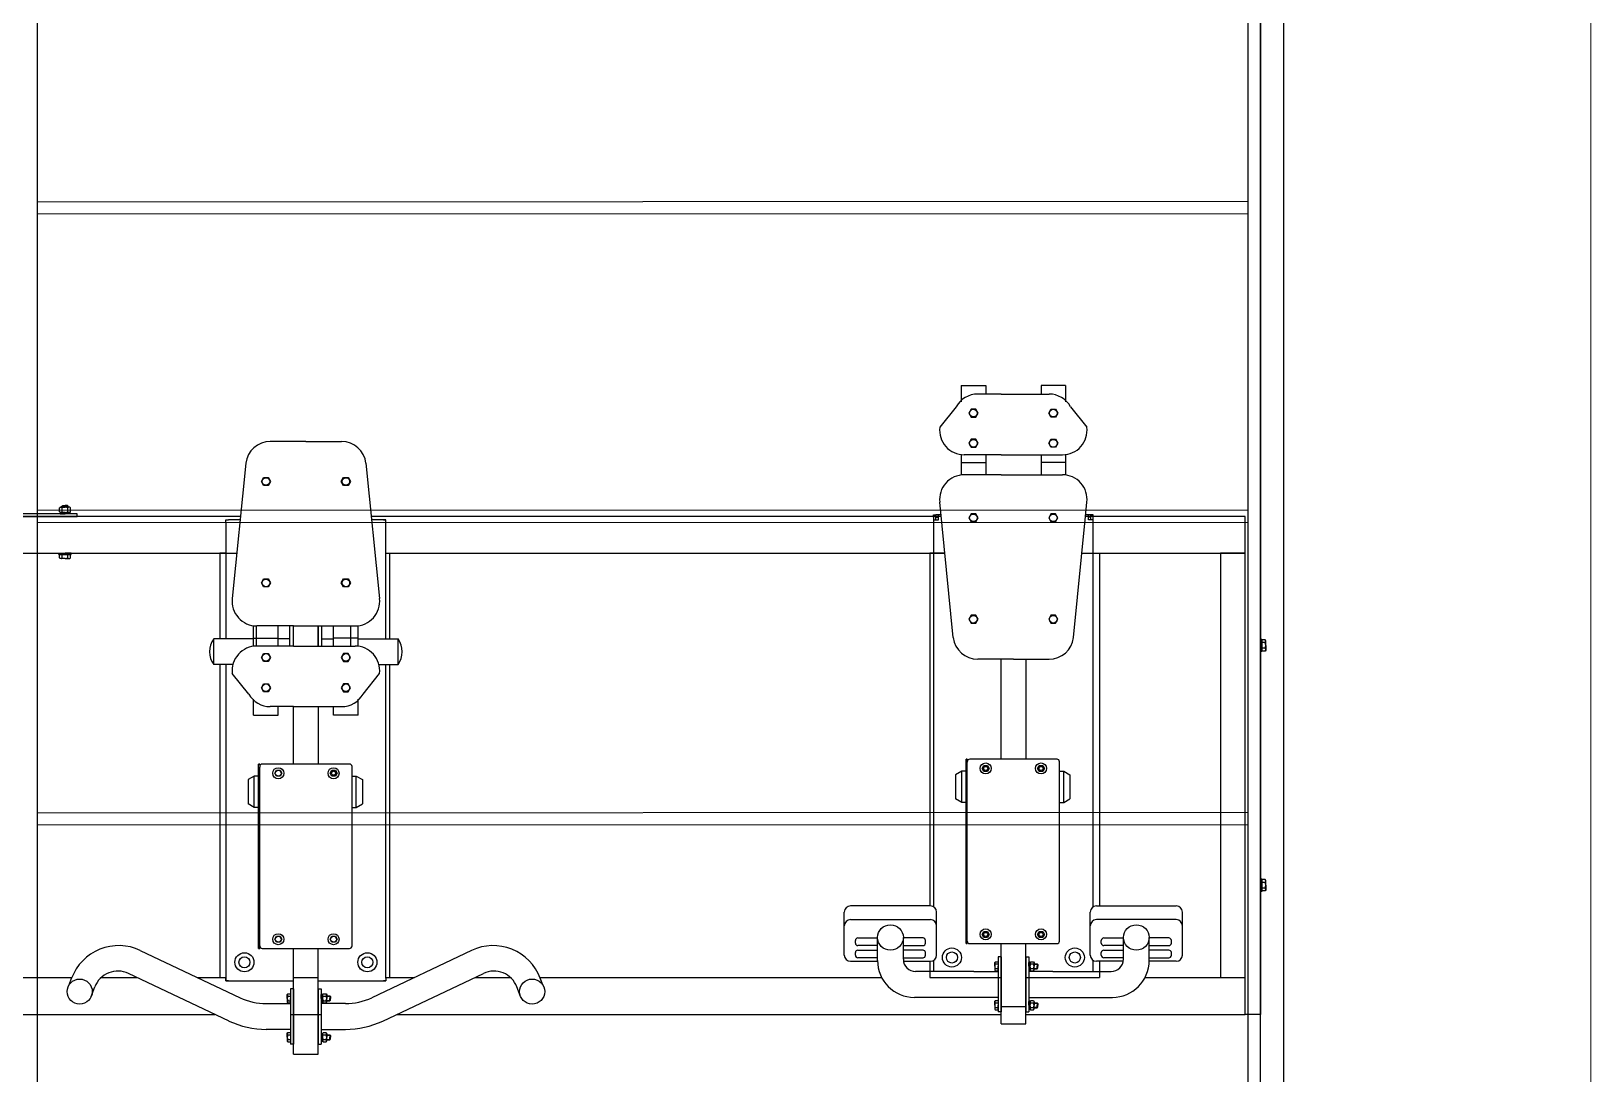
# Model space of a CAD drawing. Header units: millimetres. Extents: x -4421 to 3887, y -3652 to 2555.
# Drawn here: x 1350 to 3887, y -1409 to 287 of the extents above; entities that cross this region are included whole.
import ezdxf

# ---------------------------------------------------------------- set-up
doc = ezdxf.new("R2010")
doc.units = ezdxf.units.MM
doc.layers.add('DIKOM_ЗОНА', color=80, linetype='Continuous')
doc.layers.add('DIKOM_ОБЪЕКТ', color=7, linetype='Continuous')

msp = doc.modelspace()

# ---------------------------------------------------------------- linework, layer by layer
at = {"layer": 'DIKOM_ЗОНА', "color": 3, "lineweight": 15}
msp.add_lwpolyline([(-2687.7, -2559), (3386.7, -2559, 0.414214), (3886.7, -2059), (3886.7, 2055, 0.414214), (3386.7, 2555), (-2687.7, 2555, 0.414214), (-3187.7, 2055), (-3187.7, -2059, 0.414214)], format="xyb", close=True, dxfattribs=at)
at = {"layer": 'DIKOM_ОБЪЕКТ'}
for p, q in [((3386.7, 2055), (3386.7, -2058.8)), ((1359.5, -1964.6), (1359.5, 1960.8)), ((3329.5, -1964.6), (3329.5, 1965.1)), ((3349.5, -1964.6), (3349.5, 1959.4)), ((3349.5, 1307.4), (3349.5, -1312.6)), ((1359.5, 9.4), (3329.5, 10.3)), ((1359.5, -10.6), (3329.5, -9.7)), ((2862.3, -289.8), (2902.3, -289.8)), ((2862.3, -289.8), (2862.3, -316.1)), ((2862.3, -289.8), (2862.3, -314.1)), ((2927.3, -303.6), (2889.3, -303.6)), ((2902.3, -289.8), (2902.3, -303.6)), ((2902.3, -289.8), (2902.3, -303.6)), ((2927.3, -303.6), (3005.3, -303.6)), ((3032.3, -289.8), (2992.3, -289.8)), ((2992.3, -289.8), (2992.3, -303.6)), ((2992.3, -289.8), (2992.3, -303.6)), ((3032.3, -289.8), (3032.3, -316.1)), ((3032.3, -289.8), (3032.3, -314.1)), ((2854.3, -324.2), (2827.6, -357.5)), ((2878.5, -328), (2874.8, -334.5)), ((2886, -328), (2878.5, -328)), ((2889.8, -334.5), (2886, -328)), ((3004.8, -334.5), (3008.5, -328)), ((3008.5, -328), (3016, -328)), ((3016, -328), (3019.8, -334.5)), ((3040.3, -324.2), (3067, -357.5)), ((2874.8, -334.5), (2878.5, -341)), ((2878.5, -341), (2886, -341)), ((2886, -341), (2889.8, -334.5)), ((3008.5, -341), (3004.8, -334.5)), ((3016, -341), (3008.5, -341)), ((3019.8, -334.5), (3016, -341)), ((2878.5, -377.2), (2874.8, -383.7)), ((2886, -377.2), (2878.5, -377.2)), ((2889.8, -383.7), (2886, -377.2)), ((3004.8, -383.7), (3008.5, -377.2)), ((3008.5, -377.2), (3016, -377.2)), ((3016, -377.2), (3019.8, -383.7)), ((1796.4, -380.8), (1738.4, -380.8)), ((1796.4, -380.8), (1854.4, -380.8)), ((2862.3, -401.9), (2862.3, -435.2)), ((2927.3, -402.3), (2867.3, -402.3)), ((2874.8, -383.7), (2878.5, -390.2)), ((2878.5, -390.2), (2886, -390.2)), ((2886, -390.2), (2889.8, -383.7)), ((2902.3, -402.3), (2902.3, -434.9)), ((2902.3, -402.3), (2902.3, -434.9)), ((2927.3, -402.3), (3027.2, -402.3)), ((2992.3, -402.3), (2992.3, -434.9)), ((2992.3, -402.3), (2992.3, -434.9)), ((3008.5, -390.2), (3004.8, -383.7)), ((3016, -390.2), (3008.5, -390.2)), ((3019.8, -383.7), (3016, -390.2)), ((3032.3, -401.9), (3032.3, -435.2)), ((1698.7, -416.1), (1676.7, -636.1)), ((1894.1, -416.1), (1916.1, -636.1)), ((2862.3, -414.9), (2902.3, -414.9)), ((3032.3, -414.9), (2992.3, -414.9)), ((1723.9, -445.8), (1727.6, -439.3)), ((1727.6, -452.3), (1723.9, -445.8)), ((1727.6, -439.3), (1735.1, -439.3)), ((1735.1, -452.3), (1727.6, -452.3)), ((1735.1, -439.3), (1738.9, -445.8)), ((1738.9, -445.8), (1735.1, -452.3)), ((1853.9, -445.8), (1857.6, -439.3)), ((1857.6, -452.3), (1853.9, -445.8)), ((1857.6, -439.3), (1865.1, -439.3)), ((1865.1, -452.3), (1857.6, -452.3)), ((1865.1, -439.3), (1868.9, -445.8)), ((1868.9, -445.8), (1865.1, -452.3)), ((2927.3, -434.9), (2867.3, -434.9)), ((2927.3, -434.9), (3027.2, -434.9)), ((2849.5, -699.6), (2827.6, -479.6)), ((3064.7, -502.6), (3067, -479.6)), ((1690, -502.6), (349.5, -502.6)), ((1424.5, -498.6), (1299.5, -498.6)), ((1299.5, -502.6), (1424.5, -502.6)), ((1359.5, -492.6), (3329.7, -491.7)), ((1395.3, -488.8), (1397.2, -487.7)), ((1395.3, -494.9), (1395.3, -488.8)), ((1397.2, -496.1), (1395.3, -494.9)), ((1404.5, -496.1), (1396.9, -496.1)), ((1396.9, -496.1), (1396.9, -498.6)), ((1396.9, -498.6), (1404.5, -498.6)), ((1397.2, -487.7), (1404.5, -487.7)), ((1404.5, -496.1), (1397.2, -496.1)), ((1399.5, -486.1), (1401, -484.6)), ((1399.5, -487.7), (1399.5, -486.1)), ((1399.5, -486.1), (1404.5, -486.1)), ((1399.9, -494.9), (1399.9, -488.8)), ((1400.3, -487.7), (1400.3, -485.2)), ((1401, -484.6), (1404.5, -484.6)), ((1404, -496.1), (1403.1, -498.6)), ((1408, -484.6), (1404.5, -484.6)), ((1409.5, -486.1), (1404.5, -486.1)), ((1411.8, -487.7), (1404.5, -487.7)), ((1404.5, -496.1), (1412.1, -496.1)), ((1404.5, -496.1), (1411.8, -496.1)), ((1412.1, -498.6), (1404.5, -498.6)), ((1405, -498.6), (1405.9, -496.1)), ((1409.5, -486.1), (1408, -484.6)), ((1408.7, -487.7), (1408.7, -485.2)), ((1409.1, -494.9), (1409.1, -488.8)), ((1409.5, -487.7), (1409.5, -486.1)), ((1413.7, -488.8), (1411.8, -487.7)), ((1411.8, -496.1), (1413.7, -494.9)), ((1412.1, -496.1), (1412.1, -498.6)), ((1413.7, -494.9), (1413.7, -488.8)), ((1424.5, -502.6), (1424.5, -498.6)), ((2829.9, -502.6), (1902.8, -502.6)), ((2817.3, -504.1), (2817.3, -500.1)), ((2817.3, -500.1), (2821.3, -500.1)), ((2817.3, -504.1), (2817.3, -693.8)), ((2821.3, -508.1), (2821.3, -500.1)), ((2829.6, -500.1), (2821.3, -500.1)), ((2821.3, -504.1), (2825.3, -504.1)), ((2825.3, -508.1), (2825.3, -500.1)), ((2878.5, -498.4), (2874.8, -504.9)), ((2874.8, -504.9), (2878.5, -511.4)), ((2886, -498.4), (2878.5, -498.4)), ((2889.8, -504.9), (2886, -498.4)), ((2886, -511.4), (2889.8, -504.9)), ((3008.5, -498.4), (3004.8, -504.9)), ((3004.8, -504.9), (3008.5, -511.4)), ((3016, -498.4), (3008.5, -498.4)), ((3019.8, -504.9), (3016, -498.4)), ((3016, -511.4), (3019.8, -504.9)), ((3045, -699.6), (3064.7, -502.6)), ((3324.5, -502.6), (3064.7, -502.6)), ((3073.3, -500.1), (3064.9, -500.1)), ((3069.3, -508.1), (3069.3, -500.1)), ((3073.3, -504.1), (3069.3, -504.1)), ((3073.3, -500.1), (3077.3, -500.1)), ((3077.3, -500.1), (3073.3, -500.1)), ((3073.3, -508.1), (3073.3, -500.1)), ((3077.3, -504.1), (3077.3, -500.1)), ((3077.3, -504.1), (3077.3, -500.1)), ((3077.3, -693.8), (3077.3, -504.1)), ((3324.5, -1312.6), (3324.5, -502.6)), ((1359.5, -512.6), (3329.7, -511.7)), ((1666.4, -511.9), (1666.4, -507.9)), ((1666.4, -507.9), (1670.4, -507.9)), ((1666.4, -511.9), (1666.4, -701.7)), ((1689.5, -507.9), (1670.4, -507.9)), ((1922.4, -507.9), (1903.3, -507.9)), ((1922.4, -507.9), (1926.4, -507.9)), ((1926.4, -507.9), (1922.4, -507.9)), ((1926.4, -511.9), (1926.4, -507.9)), ((1926.4, -511.9), (1926.4, -507.9)), ((1926.4, -701.7), (1926.4, -511.9)), ((2817.3, -508.1), (2825.3, -508.1)), ((2878.5, -511.4), (2886, -511.4)), ((3008.5, -511.4), (3016, -511.4)), ((3077.3, -508.1), (3069.3, -508.1)), ((349.5, -562.6), (1684, -562.6)), ((1394.5, -564.6), (1394.5, -562.6)), ((1394.5, -562.6), (1404.5, -562.6)), ((1404.5, -564.6), (1394.5, -564.6)), ((1395.3, -570), (1395.3, -564.6)), ((1395.3, -564.6), (1404.5, -564.6)), ((1396.9, -571), (1395.3, -570)), ((1404.5, -571), (1396.9, -571)), ((1399.9, -570), (1399.9, -564.6)), ((1414.5, -562.6), (1404.5, -562.6)), ((1413.7, -564.6), (1404.5, -564.6)), ((1404.5, -564.6), (1414.5, -564.6)), ((1404.5, -571), (1412.1, -571)), ((1409.1, -570), (1409.1, -564.6)), ((1412.1, -571), (1413.7, -570)), ((1413.7, -570), (1413.7, -564.6)), ((1414.5, -564.6), (1414.5, -562.6)), ((1666.4, -562.6), (1656.5, -562.6)), ((1656.5, -562.6), (1656.5, -701.7)), ((1926.4, -562.6), (2835.9, -562.6)), ((1926.4, -562.6), (1932.5, -562.6)), ((1932.5, -562.6), (1932.5, -701.7)), ((2835.9, -562.6), (2811.5, -562.6)), ((2811.5, -562.6), (2811.5, -1136.2)), ((3058.7, -562.6), (3324.5, -562.6)), ((3058.7, -562.6), (3087.5, -562.6)), ((3087.5, -562.6), (3087.5, -1136.2)), ((3324.5, -562.6), (3284.5, -562.6)), ((3284.5, -562.6), (3284.5, -1252.6)), ((3324.5, -662.6), (3324.5, -562.6)), ((1723.9, -610.8), (1727.6, -604.3)), ((1727.6, -604.3), (1735.1, -604.3)), ((1735.1, -604.3), (1738.9, -610.8)), ((1853.9, -610.8), (1857.6, -604.3)), ((1857.6, -604.3), (1865.1, -604.3)), ((1865.1, -604.3), (1868.9, -610.8)), ((1727.6, -617.3), (1723.9, -610.8)), ((1735.1, -617.3), (1727.6, -617.3)), ((1738.9, -610.8), (1735.1, -617.3)), ((1857.6, -617.3), (1853.9, -610.8)), ((1865.1, -617.3), (1857.6, -617.3)), ((1868.9, -610.8), (1865.1, -617.3)), ((1711.4, -713.8), (1711.4, -680.5)), ((1715.5, -680.8), (1715.5, -713.5)), ((1776.4, -680.8), (1716.4, -680.8)), ((1751.4, -713.5), (1751.4, -680.8)), ((1751.4, -713.5), (1751.4, -680.8)), ((1770.4, -713.5), (1770.4, -680.8)), ((1776.4, -713.5), (1776.4, -680.8)), ((1776.4, -713.5), (1776.4, -680.8)), ((1776.4, -680.8), (1876.4, -680.8)), ((1816.4, -680.8), (1816.4, -713.5)), ((1816.4, -713.5), (1816.4, -680.8)), ((1822.4, -713.5), (1822.4, -680.8)), ((1841.4, -713.5), (1841.4, -680.8)), ((1841.4, -713.5), (1841.4, -680.8)), ((1869.5, -713.5), (1869.5, -680.8)), ((1881.4, -713.8), (1881.4, -680.5)), ((2878.5, -663.4), (2874.8, -669.9)), ((2874.8, -669.9), (2878.5, -676.4)), ((2886, -663.4), (2878.5, -663.4)), ((2878.5, -676.4), (2886, -676.4)), ((2889.8, -669.9), (2886, -663.4)), ((2886, -676.4), (2889.8, -669.9)), ((3008.5, -663.4), (3004.8, -669.9)), ((3004.8, -669.9), (3008.5, -676.4)), ((3016, -663.4), (3008.5, -663.4)), ((3008.5, -676.4), (3016, -676.4)), ((3019.8, -669.9), (3016, -663.4)), ((3016, -676.4), (3019.8, -669.9)), ((1646.4, -743.7), (1646.4, -701.7)), ((1711.4, -701.7), (1646.4, -701.7)), ((1711.4, -700.8), (1751.4, -700.8)), ((1770.4, -701.7), (1751.4, -701.7)), ((1822.4, -701.7), (1841.4, -701.7)), ((1881.4, -700.8), (1841.4, -700.8)), ((1881.4, -701.7), (1946.4, -701.7)), ((1946.4, -743.7), (1946.4, -701.7)), ((2817.3, -693.8), (2817.3, -810.7)), ((3077.3, -810.7), (3077.3, -693.8)), ((3351.5, -702.6), (3349.5, -702.6)), ((3349.5, -702.6), (3349.5, -712.6)), ((3349.5, -702.6), (3349.5, -712.6)), ((3351.5, -712.6), (3351.5, -702.6)), ((3357, -703.3), (3351.5, -703.3)), ((3351.5, -703.3), (3351.5, -712.6)), ((3357, -707.9), (3351.5, -707.9)), ((3357.9, -705), (3357, -703.3)), ((3357.9, -712.6), (3357.9, -705)), ((1776.4, -713.5), (1716.4, -713.5)), ((1723.9, -732), (1727.6, -725.5)), ((1727.6, -738.5), (1723.9, -732)), ((1727.6, -725.5), (1735.1, -725.5)), ((1735.1, -725.5), (1738.9, -732)), ((1738.9, -732), (1735.1, -738.5)), ((1776.4, -713.5), (1876.4, -713.5)), ((1857.6, -725.5), (1853.9, -732)), ((1853.9, -732), (1857.6, -738.5)), ((1865.1, -725.5), (1857.6, -725.5)), ((1868.9, -732), (1865.1, -725.5)), ((1865.1, -738.5), (1868.9, -732)), ((2947.3, -734.9), (2889.3, -734.9)), ((2927.3, -897.6), (2927.3, -734.9)), ((2947.3, -734.9), (3005.3, -734.9)), ((2967.3, -734.9), (2967.3, -897.6)), ((3349.5, -722.6), (3349.5, -712.6)), ((3349.5, -722.6), (3349.5, -712.6)), ((3351.5, -722.6), (3349.5, -722.6)), ((3351.5, -721.8), (3351.5, -712.6)), ((3351.5, -712.6), (3351.5, -722.6)), ((3357, -717.2), (3351.5, -717.2)), ((3357, -721.8), (3351.5, -721.8)), ((3357.9, -720.2), (3357, -721.8)), ((3357.9, -712.6), (3357.9, -720.2)), ((1677.6, -743.7), (1646.4, -743.7)), ((1656.5, -743.7), (1656.5, -1252.6)), ((1666.4, -743.7), (1666.4, -818.6)), ((1703.4, -791.5), (1676.7, -758.2)), ((1735.1, -738.5), (1727.6, -738.5)), ((1857.6, -738.5), (1865.1, -738.5)), ((1889.4, -791.5), (1916.1, -758.2)), ((1915.1, -743.7), (1946.4, -743.7)), ((1926.4, -818.6), (1926.4, -743.7)), ((1932.5, -743.7), (1932.5, -1252.6)), ((1723.9, -781.3), (1727.6, -774.8)), ((1727.6, -787.8), (1723.9, -781.3)), ((1727.6, -774.8), (1735.1, -774.8)), ((1735.1, -774.8), (1738.9, -781.3)), ((1738.9, -781.3), (1735.1, -787.8)), ((1857.6, -774.8), (1853.9, -781.3)), ((1853.9, -781.3), (1857.6, -787.8)), ((1865.1, -774.8), (1857.6, -774.8)), ((1868.9, -781.3), (1865.1, -774.8)), ((1865.1, -787.8), (1868.9, -781.3)), ((1711.4, -825.9), (1711.4, -799.7)), ((1711.4, -825.9), (1711.4, -801.6)), ((1735.1, -787.8), (1727.6, -787.8)), ((1857.6, -787.8), (1865.1, -787.8)), ((1881.4, -825.9), (1881.4, -799.7)), ((1881.4, -825.9), (1881.4, -801.6)), ((2817.3, -810.7), (2817.3, -1137.6)), ((3077.3, -1137.6), (3077.3, -810.7)), ((1666.4, -818.6), (1666.4, -1253.9)), ((1711.4, -825.9), (1751.4, -825.9)), ((1776.4, -812.1), (1738.4, -812.1)), ((1751.4, -825.9), (1751.4, -812.1)), ((1751.4, -825.9), (1751.4, -812.1)), ((1776.4, -905.4), (1776.4, -812.1)), ((1776.4, -812.1), (1854.4, -812.1)), ((1816.4, -812.1), (1816.4, -905.4)), ((1841.4, -825.9), (1841.4, -812.1)), ((1841.4, -825.9), (1841.4, -812.1)), ((1881.4, -825.9), (1841.4, -825.9)), ((1926.4, -1253.9), (1926.4, -818.6)), ((1721.4, -905.4), (1719.4, -905.4)), ((1719.4, -905.4), (1721.4, -905.4)), ((1719.4, -1205.4), (1719.4, -905.4)), ((1721.4, -905.4), (1721.4, -910.4)), ((1721.4, -1200.4), (1721.4, -910.4)), ((1867.4, -905.4), (1725.4, -905.4)), ((1871.4, -1201.4), (1871.4, -909.4)), ((2872.3, -897.6), (2870.3, -897.6)), ((2870.3, -897.6), (2872.3, -897.6)), ((2870.3, -1197.6), (2870.3, -897.6)), ((2872.3, -897.6), (2872.3, -902.6)), ((2872.3, -1192.6), (2872.3, -902.6)), ((3018.3, -897.6), (2876.3, -897.6)), ((2896.5, -912.6), (2899.4, -907.6)), ((2899.4, -917.6), (2896.5, -912.6)), ((2899.4, -907.6), (2905.2, -907.6)), ((2905.2, -907.6), (2908, -912.6)), ((2908, -912.6), (2905.2, -917.6)), ((2986.5, -912.6), (2989.4, -907.6)), ((2989.4, -917.6), (2986.5, -912.6)), ((2989.4, -907.6), (2995.2, -907.6)), ((2995.2, -907.6), (2998, -912.6)), ((2998, -912.6), (2995.2, -917.6)), ((3022.3, -1193.6), (3022.3, -901.6)), ((1712.4, -924.9), (1702.4, -930.7)), ((1702.4, -930.7), (1702.4, -970.1)), ((1719.4, -924.9), (1712.4, -924.9)), ((1712.4, -975.9), (1712.4, -924.9)), ((1745.6, -920.4), (1748.5, -915.4)), ((1748.5, -925.4), (1745.6, -920.4)), ((1748.5, -915.4), (1754.3, -915.4)), ((1754.3, -925.4), (1748.5, -925.4)), ((1754.3, -915.4), (1757.2, -920.4)), ((1757.2, -920.4), (1754.3, -925.4)), ((1835.6, -920.4), (1838.5, -915.4)), ((1838.5, -925.4), (1835.6, -920.4)), ((1838.5, -915.4), (1844.3, -915.4)), ((1844.3, -925.4), (1838.5, -925.4)), ((1844.3, -915.4), (1847.2, -920.4)), ((1847.2, -920.4), (1844.3, -925.4)), ((1871.4, -924.9), (1878.4, -924.9)), ((1878.4, -924.9), (1888.4, -930.7)), ((1878.4, -975.9), (1878.4, -924.9)), ((1888.4, -930.7), (1888.4, -970.1)), ((2863.3, -917.1), (2853.3, -922.9)), ((2853.3, -922.9), (2853.3, -962.3)), ((2870.3, -917.1), (2863.3, -917.1)), ((2863.3, -968.1), (2863.3, -917.1)), ((2905.2, -917.6), (2899.4, -917.6)), ((2995.2, -917.6), (2989.4, -917.6)), ((3022.3, -917.1), (3029.3, -917.1)), ((3029.3, -917.1), (3039.3, -922.9)), ((3029.3, -968.1), (3029.3, -917.1)), ((3039.3, -922.9), (3039.3, -962.3)), ((2863.3, -968.1), (2853.3, -962.3)), ((3029.3, -968.1), (3039.3, -962.3)), ((1359.5, -984.6), (3330, -983.7)), ((1712.4, -975.9), (1702.4, -970.1)), ((1719.4, -975.9), (1712.4, -975.9)), ((1871.4, -975.9), (1878.4, -975.9)), ((1878.4, -975.9), (1888.4, -970.1)), ((2870.3, -968.1), (2863.3, -968.1)), ((3022.3, -968.1), (3029.3, -968.1)), ((1359.5, -1004.6), (3330, -1003.7)), ((3351.5, -1092.6), (3349.5, -1092.6)), ((3349.5, -1092.6), (3349.5, -1102.6)), ((3349.5, -1092.6), (3349.5, -1102.6)), ((3349.5, -1112.6), (3349.5, -1102.6)), ((3349.5, -1112.6), (3349.5, -1102.6)), ((3351.5, -1112.6), (3349.5, -1112.6)), ((3351.5, -1102.6), (3351.5, -1092.6)), ((3357, -1093.3), (3351.5, -1093.3)), ((3351.5, -1093.3), (3351.5, -1102.6)), ((3357, -1097.9), (3351.5, -1097.9)), ((3351.5, -1111.8), (3351.5, -1102.6)), ((3351.5, -1102.6), (3351.5, -1112.6)), ((3357, -1107.2), (3351.5, -1107.2)), ((3357, -1111.8), (3351.5, -1111.8)), ((3357.9, -1095), (3357, -1093.3)), ((3357.9, -1110.2), (3357, -1111.8)), ((3357.9, -1102.6), (3357.9, -1095)), ((3357.9, -1102.6), (3357.9, -1110.2)), ((2812.3, -1136.2), (2682.3, -1136.2)), ((3082.3, -1136.2), (3212.3, -1136.2)), ((2672.3, -1216.2), (2672.3, -1146.2)), ((2682.3, -1158.5), (2812.3, -1158.5)), ((2822.3, -1216.2), (2822.3, -1146.2)), ((3072.3, -1216.2), (3072.3, -1146.2)), ((3212.3, -1158.5), (3082.3, -1158.5)), ((3222.3, -1216.2), (3222.3, -1146.2)), ((1745.6, -1190.4), (1748.5, -1185.4)), ((1748.5, -1195.4), (1745.6, -1190.4)), ((1748.5, -1185.4), (1754.3, -1185.4)), ((1754.3, -1185.4), (1757.2, -1190.4)), ((1757.2, -1190.4), (1754.3, -1195.4)), ((1835.6, -1190.4), (1838.5, -1185.4)), ((1838.5, -1195.4), (1835.6, -1190.4)), ((1838.5, -1185.4), (1844.3, -1185.4)), ((1844.3, -1185.4), (1847.2, -1190.4)), ((1847.2, -1190.4), (1844.3, -1195.4)), ((2690.3, -1196.8), (2690.3, -1192.4)), ((2694.3, -1188.4), (2726.3, -1188.4)), ((2726.3, -1225), (2726.3, -1187.6)), ((2768.3, -1223), (2768.3, -1187.6)), ((2800.3, -1188.4), (2768.3, -1188.4)), ((2804.3, -1196.8), (2804.3, -1192.4)), ((2896.5, -1182.6), (2899.4, -1177.6)), ((2899.4, -1187.6), (2896.5, -1182.6)), ((2899.4, -1177.6), (2905.2, -1177.6)), ((2905.2, -1187.6), (2899.4, -1187.6)), ((2905.2, -1177.6), (2908, -1182.6)), ((2908, -1182.6), (2905.2, -1187.6)), ((2986.5, -1182.6), (2989.4, -1177.6)), ((2989.4, -1187.6), (2986.5, -1182.6)), ((2989.4, -1177.6), (2995.2, -1177.6)), ((2995.2, -1187.6), (2989.4, -1187.6)), ((2995.2, -1177.6), (2998, -1182.6)), ((2998, -1182.6), (2995.2, -1187.6)), ((3090.3, -1196.8), (3090.3, -1192.4)), ((3094.3, -1188.4), (3126.3, -1188.4)), ((3126.3, -1223), (3126.3, -1187.6)), ((3168.3, -1225), (3168.3, -1187.6)), ((3200.3, -1188.4), (3168.3, -1188.4)), ((3204.3, -1196.8), (3204.3, -1192.4)), ((1526.9, -1208.7), (1689.3, -1285.5)), ((1719.4, -1205.4), (1721.4, -1205.4)), ((1719.4, -1205.4), (1721.4, -1205.4)), ((1721.4, -1205.4), (1721.4, -1200.4)), ((1725.4, -1205.4), (1867.4, -1205.4)), ((1754.3, -1195.4), (1748.5, -1195.4)), ((1776.4, -1377.4), (1776.4, -1205.4)), ((1816.4, -1377.4), (1816.4, -1205.4)), ((1844.3, -1195.4), (1838.5, -1195.4)), ((2065.9, -1208.7), (1903.5, -1285.5)), ((2690.3, -1216.6), (2690.3, -1212.2)), ((2726.3, -1200.8), (2694.3, -1200.8)), ((2694.3, -1208.2), (2726.3, -1208.2)), ((2768.3, -1200.8), (2800.3, -1200.8)), ((2800.3, -1208.2), (2768.3, -1208.2)), ((2804.3, -1216.6), (2804.3, -1212.2)), ((2870.3, -1197.6), (2872.3, -1197.6)), ((2870.3, -1197.6), (2872.3, -1197.6)), ((2872.3, -1197.6), (2872.3, -1192.6)), ((2876.3, -1197.6), (3018.3, -1197.6)), ((2927.3, -1328.3), (2927.3, -1197.6)), ((2967.3, -1328.3), (2967.3, -1197.6)), ((3090.3, -1216.6), (3090.3, -1212.2)), ((3126.3, -1200.8), (3094.3, -1200.8)), ((3094.3, -1208.2), (3126.3, -1208.2)), ((3168.3, -1200.8), (3200.3, -1200.8)), ((3200.3, -1208.2), (3168.3, -1208.2)), ((3204.3, -1216.6), (3204.3, -1212.2)), ((2682.3, -1226.2), (2726.3, -1226.2)), ((2726.3, -1220.6), (2694.3, -1220.6)), ((2768.3, -1220.6), (2800.3, -1220.6)), ((2768.5, -1226.2), (2812.3, -1226.2)), ((2882.9, -1243), (2788.3, -1243)), ((2811.5, -1226.2), (2811.5, -1252.6)), ((2817.3, -1224.9), (2817.3, -1243)), ((2882.9, -1243), (2922.3, -1243)), ((2917, -1228.3), (2917.7, -1227)), ((2917, -1234.5), (2917, -1228.3)), ((2917, -1234.5), (2917, -1240.6)), ((2917, -1240.6), (2917.7, -1242)), ((2917.7, -1227), (2922.3, -1227)), ((2917.7, -1230.7), (2922.3, -1230.7)), ((2917.7, -1238.2), (2922.3, -1238.2)), ((2917.7, -1242), (2922.3, -1242)), ((2927.3, -1219.2), (2922.3, -1219.2)), ((2922.3, -1219.2), (2922.3, -1308.8)), ((2922.3, -1227), (2922.3, -1234.5)), ((2922.3, -1242), (2922.3, -1234.5)), ((2927.3, -1219.2), (2927.3, -1308.8)), ((2967.3, -1219.2), (2967.3, -1308.8)), ((2967.3, -1219.2), (2972.3, -1219.2)), ((2972.3, -1219.2), (2972.3, -1308.8)), ((2972.3, -1234.5), (2972.3, -1228.4)), ((2972.3, -1228.4), (2974.3, -1228.4)), ((2974.3, -1234.1), (2972.3, -1233.4)), ((2972.3, -1234.5), (2972.3, -1240.6)), ((2972.3, -1234.9), (2974.3, -1235.6)), ((2972.3, -1240.6), (2974.3, -1240.6)), ((3011.6, -1243), (2972.3, -1243)), ((2974.3, -1228.6), (2975.2, -1227)), ((2974.3, -1228.4), (2974.3, -1234.5)), ((2974.3, -1234.5), (2974.3, -1228.6)), ((2974.3, -1240.6), (2974.3, -1234.5)), ((2974.3, -1234.5), (2974.3, -1240.3)), ((2974.3, -1240.3), (2975.2, -1242)), ((2975.2, -1227), (2980.1, -1227)), ((2975.2, -1230.7), (2980.1, -1230.7)), ((2975.2, -1238.2), (2980.1, -1238.2)), ((2975.2, -1242), (2980.1, -1242)), ((2980.1, -1227), (2981.1, -1228.6)), ((2980.1, -1242), (2981.1, -1240.3)), ((2981.1, -1228.6), (2981.1, -1234.5)), ((2981.1, -1230.5), (2986, -1230.5)), ((2981.1, -1231.1), (2986.7, -1231.1)), ((2981.1, -1240.3), (2981.1, -1234.5)), ((2981.1, -1237.8), (2986.7, -1237.8)), ((2981.1, -1238.5), (2986, -1238.5)), ((2986, -1230.5), (2987.3, -1231.7)), ((2986, -1230.5), (2986, -1234.5)), ((2986, -1238.5), (2986, -1234.5)), ((2986, -1238.5), (2987.3, -1237.2)), ((2987.3, -1231.7), (2987.3, -1234.5)), ((2987.3, -1237.2), (2987.3, -1234.5)), ((3011.6, -1243), (3106.3, -1243)), ((3077.3, -1243), (3077.3, -1224.9)), ((3126, -1226.2), (3082.3, -1226.2)), ((3087.5, -1226.2), (3087.5, -1252.6)), ((3126.3, -1220.6), (3094.3, -1220.6)), ((3168.3, -1220.6), (3200.3, -1220.6)), ((3212.3, -1226.2), (3168.3, -1226.2)), ((999.2, -1252.6), (1415.6, -1252.6)), ((1411.1, -1264.6), (1415.2, -1253.8)), ((1447.2, -1283.6), (1453.1, -1268)), ((1463.6, -1252.6), (1521.4, -1252.6)), ((1671.3, -1323.5), (1507.6, -1246)), ((1619.6, -1252.6), (1666.4, -1252.6)), ((1666.4, -1257.9), (1666.4, -1253.9)), ((1666.4, -1253.9), (1666.4, -1257.9)), ((1670.4, -1257.9), (1666.4, -1257.9)), ((1666.4, -1257.9), (1670.4, -1257.9)), ((1670.4, -1257.9), (1776.4, -1257.9)), ((1776.4, -1252.6), (1816.4, -1252.6)), ((1816.4, -1257.9), (1922.4, -1257.9)), ((1921.5, -1323.5), (2085.2, -1246)), ((1922.4, -1257.9), (1926.4, -1257.9)), ((1922.4, -1257.9), (1926.4, -1257.9)), ((1926.4, -1257.9), (1922.4, -1257.9)), ((1926.4, -1252.6), (1973.2, -1252.6)), ((1926.4, -1253.9), (1926.4, -1257.9)), ((1926.4, -1253.9), (1926.4, -1257.9)), ((1926.4, -1253.9), (1926.4, -1257.9)), ((2071.4, -1252.6), (2129.2, -1252.6)), ((2145.6, -1283.6), (2139.7, -1268)), ((2177.1, -1252.6), (2733, -1252.6)), ((2181.7, -1264.6), (2177.6, -1253.8)), ((2811.5, -1252.6), (2927.3, -1252.6)), ((2967.3, -1252.6), (3087.5, -1252.6)), ((3161.6, -1252.6), (3324.5, -1252.6)), ((1766.1, -1280.4), (1766.9, -1279.1)), ((1766.1, -1286.6), (1766.1, -1280.4)), ((1766.1, -1286.6), (1766.1, -1292.8)), ((1766.1, -1292.8), (1766.9, -1294.1)), ((1766.9, -1279.1), (1771.4, -1279.1)), ((1766.9, -1282.8), (1771.4, -1282.8)), ((1766.9, -1290.4), (1771.4, -1290.4)), ((1776.4, -1271.3), (1771.4, -1271.3)), ((1771.4, -1271.3), (1771.4, -1360.9)), ((1771.4, -1279.1), (1771.4, -1286.6)), ((1771.4, -1294.1), (1771.4, -1286.6)), ((1776.4, -1271.3), (1776.4, -1360.9)), ((1816.4, -1271.3), (1816.4, -1360.9)), ((1816.4, -1271.3), (1821.4, -1271.3)), ((1821.4, -1271.3), (1821.4, -1360.9)), ((1821.4, -1286.6), (1821.4, -1280.5)), ((1821.4, -1280.5), (1823.4, -1280.5)), ((1823.4, -1286.2), (1821.4, -1285.5)), ((1821.4, -1286.6), (1821.4, -1292.7)), ((1821.4, -1287), (1823.4, -1287.7)), ((1821.4, -1292.7), (1823.4, -1292.7)), ((1823.4, -1280.7), (1824.4, -1279.1)), ((1823.4, -1280.5), (1823.4, -1286.6)), ((1823.4, -1286.6), (1823.4, -1280.7)), ((1823.4, -1292.7), (1823.4, -1286.6)), ((1823.4, -1286.6), (1823.4, -1292.4)), ((1823.4, -1292.4), (1824.4, -1294.1)), ((1824.4, -1279.1), (1829.2, -1279.1)), ((1824.4, -1282.8), (1829.2, -1282.8)), ((1824.4, -1290.4), (1829.2, -1290.4)), ((1829.2, -1279.1), (1830.2, -1280.7)), ((1829.2, -1294.1), (1830.2, -1292.4)), ((1830.2, -1280.7), (1830.2, -1286.6)), ((1830.2, -1282.6), (1835.1, -1282.6)), ((1830.2, -1283.3), (1835.8, -1283.3)), ((1830.2, -1292.4), (1830.2, -1286.6)), ((1830.2, -1289.9), (1835.8, -1289.9)), ((1830.2, -1290.6), (1835.1, -1290.6)), ((1835.1, -1282.6), (1836.4, -1283.8)), ((1835.1, -1282.6), (1835.1, -1286.6)), ((1835.1, -1290.6), (1835.1, -1286.6)), ((1835.1, -1290.6), (1836.4, -1289.3)), ((1836.4, -1283.8), (1836.4, -1286.6)), ((1836.4, -1289.3), (1836.4, -1286.6)), ((2882.9, -1285), (2786.3, -1285)), ((2922.3, -1285), (2882.9, -1285)), ((2917, -1291.6), (2917.7, -1290.3)), ((2917, -1297.8), (2917, -1291.6)), ((2917.7, -1290.3), (2922.3, -1290.3)), ((2922.3, -1290.3), (2922.3, -1297.8)), ((2972.3, -1285), (3011.6, -1285)), ((2972.3, -1297.8), (2972.3, -1291.7)), ((2972.3, -1291.7), (2974.3, -1291.7)), ((2974.3, -1292), (2975.2, -1290.3)), ((2974.3, -1291.7), (2974.3, -1297.8)), ((2974.3, -1297.8), (2974.3, -1292)), ((2975.2, -1290.3), (2980.1, -1290.3)), ((2980.1, -1290.3), (2981.1, -1292)), ((2981.1, -1292), (2981.1, -1297.8)), ((2981.1, -1293.8), (2986, -1293.8)), ((2986, -1293.8), (2987.3, -1295.1)), ((2986, -1293.8), (2986, -1297.8)), ((3011.6, -1285), (3108.3, -1285)), ((1015.3, -1312.6), (1648.2, -1312.6)), ((1732, -1295.1), (1771.4, -1295.1)), ((1766.9, -1294.1), (1771.4, -1294.1)), ((1771.4, -1312.6), (1821.4, -1312.6)), ((1860.8, -1295.1), (1821.4, -1295.1)), ((1824.4, -1294.1), (1829.2, -1294.1)), ((1944.6, -1312.6), (2927.3, -1312.6)), ((2917, -1297.8), (2917, -1304)), ((2917, -1304), (2917.7, -1305.3)), ((2917.7, -1294.1), (2922.3, -1294.1)), ((2917.7, -1301.6), (2922.3, -1301.6)), ((2917.7, -1305.3), (2922.3, -1305.3)), ((2922.3, -1305.3), (2922.3, -1297.8)), ((2927.3, -1308.8), (2922.3, -1308.8)), ((2927.3, -1299.7), (2967.3, -1299.7)), ((2967.3, -1308.8), (2972.3, -1308.8)), ((2967.3, -1312.6), (3324.5, -1312.6)), ((2974.3, -1297.4), (2972.3, -1296.7)), ((2972.3, -1297.8), (2972.3, -1303.9)), ((2972.3, -1298.2), (2974.3, -1298.9)), ((2972.3, -1303.9), (2974.3, -1303.9)), ((2974.3, -1303.9), (2974.3, -1297.8)), ((2974.3, -1297.8), (2974.3, -1303.7)), ((2974.3, -1303.7), (2975.2, -1305.3)), ((2975.2, -1294.1), (2980.1, -1294.1)), ((2975.2, -1301.6), (2980.1, -1301.6)), ((2975.2, -1305.3), (2980.1, -1305.3)), ((2980.1, -1305.3), (2981.1, -1303.7)), ((2981.1, -1294.5), (2986.7, -1294.5)), ((2981.1, -1303.7), (2981.1, -1297.8)), ((2981.1, -1301.1), (2986.7, -1301.1)), ((2981.1, -1301.8), (2986, -1301.8)), ((2986, -1301.8), (2986, -1297.8)), ((2986, -1301.8), (2987.3, -1300.6)), ((2987.3, -1295.1), (2987.3, -1297.8)), ((2987.3, -1300.6), (2987.3, -1297.8)), ((3349.5, -1312.6), (3324.5, -1312.6)), ((1771.4, -1337.1), (1732, -1337.1)), ((1766.1, -1343.8), (1766.9, -1342.4)), ((1766.1, -1349.9), (1766.1, -1343.8)), ((1766.9, -1342.4), (1771.4, -1342.4)), ((1821.4, -1337.1), (1860.8, -1337.1)), ((1821.4, -1343.8), (1823.4, -1343.8)), ((1823.4, -1344.1), (1824.4, -1342.4)), ((1823.4, -1343.8), (1823.4, -1349.9)), ((1823.4, -1349.9), (1823.4, -1344.1)), ((1823.4, -1349.9), (1823.4, -1344.1)), ((1824.4, -1342.4), (1829.2, -1342.4)), ((1829.2, -1342.4), (1830.2, -1344.1)), ((1830.2, -1344.1), (1830.2, -1349.9)), ((2927.3, -1328.3), (2967.3, -1328.3)), ((1766.1, -1349.9), (1766.1, -1356.1)), ((1766.1, -1356.1), (1766.9, -1357.4)), ((1766.9, -1346.2), (1771.4, -1346.2)), ((1766.9, -1353.7), (1771.4, -1353.7)), ((1766.9, -1357.4), (1771.4, -1357.4)), ((1776.4, -1360.9), (1771.4, -1360.9)), ((1816.4, -1360.9), (1821.4, -1360.9)), ((1823.4, -1349.6), (1821.4, -1348.8)), ((1821.4, -1350.3), (1823.4, -1351)), ((1821.4, -1356), (1823.4, -1356)), ((1823.4, -1349.9), (1823.4, -1355.8)), ((1823.4, -1356), (1823.4, -1349.9)), ((1823.4, -1349.9), (1823.4, -1355.8)), ((1823.4, -1355.8), (1824.4, -1357.4)), ((1824.4, -1346.2), (1829.2, -1346.2)), ((1824.4, -1353.7), (1829.2, -1353.7)), ((1824.4, -1357.4), (1829.2, -1357.4)), ((1829.2, -1357.4), (1830.2, -1355.8)), ((1830.2, -1345.9), (1835.1, -1345.9)), ((1830.2, -1346.6), (1835.8, -1346.6)), ((1830.2, -1355.8), (1830.2, -1349.9)), ((1830.2, -1353.3), (1835.8, -1353.3)), ((1830.2, -1353.9), (1835.1, -1353.9)), ((1835.1, -1345.9), (1836.4, -1347.2)), ((1835.1, -1345.9), (1835.1, -1349.9)), ((1835.1, -1353.9), (1835.1, -1349.9)), ((1835.1, -1353.9), (1836.4, -1352.7)), ((1836.4, -1347.2), (1836.4, -1349.9)), ((1836.4, -1352.7), (1836.4, -1349.9)), ((1776.4, -1377.4), (1816.4, -1377.4))]:
    msp.add_line(p, q, dxfattribs=at)
for centre, radius in [((2882.3, -334.5), 6.18), ((3012.3, -334.5), 6.18), ((2882.3, -383.7), 6.18), ((3012.3, -383.7), 6.18), ((1731.4, -445.8), 6.18), ((1861.4, -445.8), 6.18), ((2882.3, -504.9), 6.18), ((3012.3, -504.9), 6.18), ((1731.4, -610.8), 6.18), ((1861.4, -610.8), 6.18), ((2882.3, -669.9), 6.18), ((3012.3, -669.9), 6.18), ((1731.4, -732), 6.18), ((1861.4, -732), 6.18), ((1731.4, -781.3), 6.18), ((1861.4, -781.3), 6.18), ((1751.4, -920.4), 9), ((1841.4, -920.4), 9), ((2902.3, -912.6), 9), ((2902.3, -912.6), 4.75), ((2902.3, -912.6), 3.2), ((2992.3, -912.6), 9), ((2992.3, -912.6), 4.75), ((2992.3, -912.6), 3.2), ((1751.4, -920.4), 4.75), ((1841.4, -920.4), 4.75), ((1841.4, -920.4), 3.2), ((1751.4, -1190.4), 9), ((1751.4, -1190.4), 4.75), ((1841.4, -1190.4), 9), ((1841.4, -1190.4), 4.75), ((2902.3, -1182.6), 9), ((2902.3, -1182.6), 4.75), ((2902.3, -1182.6), 3.2), ((2992.3, -1182.6), 9), ((2992.3, -1182.6), 4.75), ((2992.3, -1182.6), 3.2), ((1696.4, -1227.9), 15.5), ((1896.4, -1227.9), 15.5), ((2847.3, -1220.1), 15.5), ((2847.3, -1220.1), 9), ((3047.3, -1220.1), 15.5), ((3047.3, -1220.1), 9), ((1696.4, -1227.9), 9), ((1896.4, -1227.9), 9)]:
    msp.add_circle(centre, radius, dxfattribs=at)
for centre, radius, start, end in [((2889.3, -343.6), 40, 90, 150.9511), ((3005.3, -343.6), 40, 29.0489, 90), ((2867.3, -362.3), 40, 173.2329, 270), ((3027.2, -362.3), 40, 270, 6.7671), ((1738.4, -420.8), 40, 90, 173.2329), ((1854.4, -420.8), 40, 6.7671, 90), ((2867.3, -474.9), 40, 90, 186.7671), ((3027.2, -474.9), 40, 353.2329, 90), ((1397.8, -490.3), 2.59, 35.859, 126.1524), ((1397.8, -493.4), 2.59, 233.8476, 324.141), ((1404.5, -497.5), 9.87, 90, 117.9053), ((1404.5, -486.2), 9.87, 242.0947, 270), ((1404.5, -497.5), 9.87, 62.0947, 90), ((1404.5, -486.2), 9.87, 270, 297.9053), ((1411.2, -490.3), 2.59, 53.8476, 144.141), ((1411.2, -493.4), 2.59, 215.859, 306.1524), ((1397.7, -567.6), 3.24, 240.866, 313.3168), ((1404.5, -559.2), 11.8, 246.8627, 270), ((1404.5, -559.2), 11.8, 270, 293.1373), ((1411.3, -567.6), 3.24, 226.6832, 299.134), ((1716.4, -640.8), 40, 173.2329, 270), ((1876.4, -640.8), 40, 270, 6.7671), ((1675.9, -722.7), 36.2, 144.5137, 215.4863), ((1916.9, -722.7), 36.2, 324.5137, 35.4863), ((2889.3, -694.9), 40, 186.7671, 270), ((3005.3, -694.9), 40, 270, 353.2329), ((3354.6, -705.7), 3.24, 316.6832, 29.134), ((3346.1, -712.6), 11.8, 0, 23.1373), ((1716.4, -753.5), 40, 90, 186.7671), ((1876.4, -753.5), 40, 353.2329, 90), ((3346.1, -712.6), 11.8, 336.8627, 0), ((3354.6, -719.4), 3.24, 330.866, 43.3168), ((1738.4, -772.1), 40, 209.0489, 270), ((1854.4, -772.1), 40, 270, 330.9511), ((1725.4, -909.4), 4, 90, 180), ((1867.4, -909.4), 4, 0, 90), ((2876.3, -901.6), 4, 90, 180), ((3018.3, -901.6), 4, 0, 90), ((3354.6, -1095.7), 3.24, 316.6832, 29.134), ((3346.1, -1102.6), 11.8, 0, 23.1373), ((3346.1, -1102.6), 11.8, 336.8627, 0), ((3354.6, -1109.4), 3.24, 330.866, 43.3168), ((2682.3, -1146.2), 10, 90, 180), ((2812.3, -1146.2), 10, 0, 90), ((3082.3, -1146.2), 10, 90, 180), ((3212.3, -1146.2), 10, 0, 90), ((2682.3, -1168.5), 10, 90, 180), ((2812.3, -1168.5), 10, 0, 90), ((3082.3, -1168.5), 10, 90, 180), ((3212.3, -1168.5), 10, 0, 90), ((2694.3, -1192.4), 4, 90, 180), ((2800.3, -1192.4), 4, 0, 90), ((3094.3, -1192.4), 4, 90, 180), ((3200.3, -1192.4), 4, 0, 90), ((1491.9, -1282.8), 82, 64.6798, 159.2506), ((1725.4, -1201.4), 4, 180, 270), ((1867.4, -1201.4), 4, 270, 0), ((2100.9, -1282.8), 82, 20.7494, 115.3202), ((2682.3, -1216.2), 10, 180, 270), ((2694.3, -1196.8), 4, 180, 270), ((2694.3, -1212.2), 4, 90, 180), ((2694.3, -1216.6), 4, 180, 270), ((2800.3, -1196.8), 4, 270, 0), ((2800.3, -1212.2), 4, 0, 90), ((2800.3, -1216.6), 4, 270, 0), ((2812.3, -1216.2), 10, 270, 0), ((2876.3, -1193.6), 4, 180, 270), ((3018.3, -1193.6), 4, 270, 0), ((3082.3, -1216.2), 10, 180, 270), ((3094.3, -1196.8), 4, 180, 270), ((3094.3, -1212.2), 4, 90, 180), ((3094.3, -1216.6), 4, 180, 270), ((3200.3, -1196.8), 4, 270, 0), ((3200.3, -1212.2), 4, 0, 90), ((3200.3, -1216.6), 4, 270, 0), ((3212.3, -1216.2), 10, 270, 0), ((1490.5, -1282.2), 40, 64.6798, 159.2506), ((2102.3, -1282.2), 40, 20.7494, 115.3202), ((2786.3, -1225), 60, 180, 270), ((2788.3, -1223), 20, 180, 270), ((2919.7, -1228.9), 2.64, 150.9367, 223.2461), ((2926.5, -1234.5), 9.55, 156.8627, 180), ((2926.5, -1234.5), 9.55, 180, 203.1373), ((2919.7, -1240), 2.64, 136.7539, 209.0633), ((2976.4, -1229), 2.04, 142.6066, 235.9525), ((2982.1, -1234.5), 7.84, 151.4211, 180), ((2982.1, -1234.5), 7.84, 180, 208.5789), ((2976.4, -1239.9), 2.04, 124.0475, 217.3934), ((2979, -1229), 2.04, 304.0475, 37.3934), ((2973.2, -1234.5), 7.84, 0, 28.5789), ((2973.2, -1234.5), 7.84, 331.4211, 0), ((2979, -1239.9), 2.04, 322.6066, 55.9525), ((3106.3, -1223), 20, 270, 0), ((3108.3, -1225), 60, 270, 0), ((1732, -1195.1), 100, 244.6798, 270), ((1768.8, -1281), 2.64, 150.9367, 223.2461), ((1775.6, -1286.6), 9.55, 156.8627, 180), ((1775.6, -1286.6), 9.55, 180, 203.1373), ((1768.8, -1292.2), 2.64, 136.7539, 209.0633), ((1831.2, -1286.6), 7.84, 151.4211, 180), ((1831.2, -1286.6), 7.84, 180, 208.5789), ((1825.5, -1281.2), 2.04, 142.6066, 235.9525), ((1825.5, -1292), 2.04, 124.0475, 217.3934), ((1828.1, -1281.2), 2.04, 304.0475, 37.3934), ((1822.4, -1286.6), 7.84, 0, 28.5789), ((1822.4, -1286.6), 7.84, 331.4211, 0), ((1828.1, -1292), 2.04, 322.6066, 55.9525), ((1860.8, -1195.1), 100, 270, 295.3202), ((2919.7, -1292.3), 2.64, 150.9367, 223.2461), ((2976.4, -1292.4), 2.04, 142.6066, 235.9525), ((2979, -1292.4), 2.04, 304.0475, 37.3934), ((2926.5, -1297.8), 9.55, 156.8627, 180), ((2926.5, -1297.8), 9.55, 180, 203.1373), ((2919.7, -1303.4), 2.64, 136.7539, 209.0633), ((2982.1, -1297.8), 7.84, 151.4211, 180), ((2982.1, -1297.8), 7.84, 180, 208.5789), ((2976.4, -1303.3), 2.04, 124.0475, 217.3934), ((2973.2, -1297.8), 7.84, 0, 28.5789), ((2973.2, -1297.8), 7.84, 331.4211, 0), ((2979, -1303.3), 2.04, 322.6066, 55.9525), ((1732, -1195.1), 142, 244.6798, 270), ((1768.8, -1344.4), 2.64, 150.9367, 223.2461), ((1825.5, -1344.5), 2.04, 142.6066, 235.9525), ((1828.1, -1344.5), 2.04, 304.0475, 37.3934), ((1860.8, -1195.1), 142, 270, 295.3202), ((1775.6, -1349.9), 9.55, 156.8627, 180), ((1775.6, -1349.9), 9.55, 180, 203.1373), ((1768.8, -1355.5), 2.64, 136.7539, 209.0633), ((1831.2, -1349.9), 7.84, 151.4211, 180), ((1831.2, -1349.9), 7.84, 180, 208.5789), ((1825.5, -1355.4), 2.04, 124.0475, 217.3934), ((1822.4, -1349.9), 7.84, 0, 28.5789), ((1822.4, -1349.9), 7.84, 331.4211, 0), ((1828.1, -1355.4), 2.04, 322.6066, 55.9525)]:
    msp.add_arc(centre, radius, start, end, dxfattribs=at)
for centre, major_axis, ratio in [((2747.3, -1187.6), (-21, 0), 0.984003), ((3147.3, -1187.6), (-21, 0), 0.984003), ((1428.4, -1275.5), (-20.5, 0), 0.990481), ((2164.4, -1275.5), (-20.5, 0), 0.990481)]:
    msp.add_ellipse(centre, major_axis=major_axis, ratio=ratio, dxfattribs=at)

doc.saveas('drawing.dxf')
